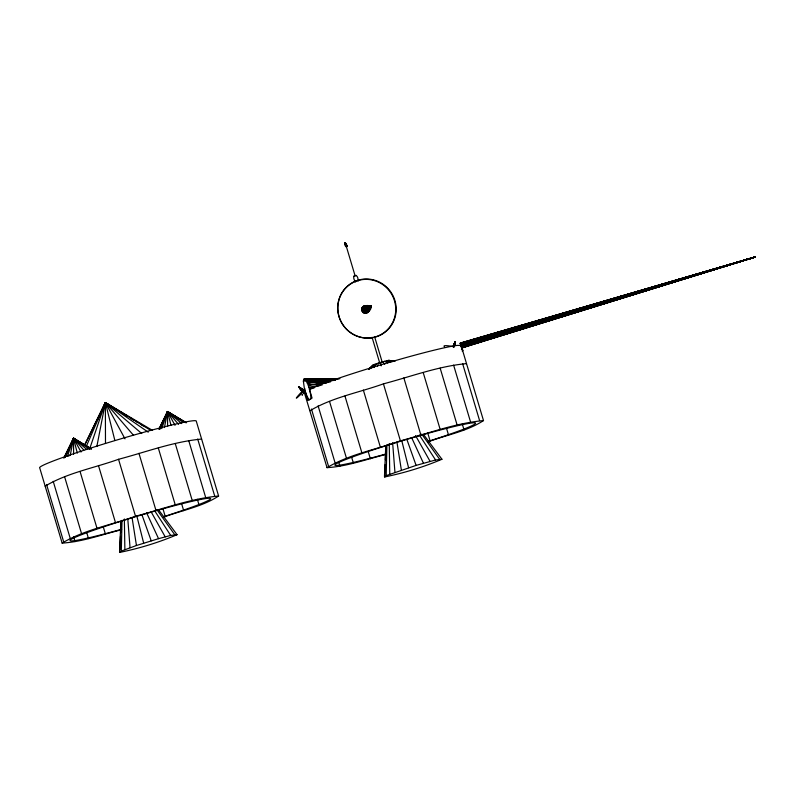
<?xml version="1.0" encoding="UTF-8"?>
<svg xmlns="http://www.w3.org/2000/svg" width="795" height="795" viewBox="0 0 795 795"><rect width="100%" height="100%" fill="white"/><g stroke="black" fill="none" stroke-linecap="round" stroke-linejoin="round"><path stroke-width="1.19" d="M121.297 551.084L136.452 545.509L158.553 538.672L170.686 535.442L177.047 534.687C158.702 542.508 139.324 548.401 119.787 552.396L121.297 551.084L122.023 520.357M386.191 475.639L416.113 465.393L435.581 459.997L441.941 459.252C423.596 467.062 404.218 472.965 384.681 476.95L386.191 475.639L386.917 444.922M119.886 549.941L120.433 536.406M120.582 532.72L121.019 521.649M384.681 476.95L385.178 464.658M385.376 459.739L385.923 446.204M119.568 552.038L120.88 521.411M384.462 476.593L385.774 445.965M453.19 346.65L454.949 342.098L454.661 345.726L454.949 342.098L453.17 346.58M454.641 345.676L454.949 342.098L453.229 346.57L454.949 342.098L454.621 345.746L454.949 342.098L453.269 346.69M361.586 309.543C361.616 304.515 368.125 305.409 371.354 305.936C371.623 311.6 363.037 317.195 361.586 309.543L371.354 305.936L368.761 311.392M369.109 310.457L371.354 305.936L365.273 305.638M454.541 345.746L454.949 342.098L453.398 346.739M454.342 346.779L454.949 342.098L453.468 346.57M309.563 399.845A10.892 2.335 74.1 0 1 304.296 387.96L303.372 381.053L303.998 379.036L337.189 378.907M454.432 345.736L454.949 342.098L453.548 346.799M454.184 346.729L454.949 342.098L453.637 346.6M460.216 343.301L755.25 256.974L461.855 347.972L460.216 343.301L755.25 256.974L461.706 347.892M454.313 345.716L454.949 342.098L454.034 345.656M70.238 455.376L73.557 438.224L91.485 448.797M96.841 446.552L105.367 402.578L152.392 430.324M164.436 427.551L167.536 411.542L186.517 422.741M454.005 346.68L454.949 342.098L453.826 346.63M454.174 345.686L454.949 342.098L453.866 346.769M72.951 440.599L73.557 438.224L90.809 448.787M166.92 413.917L167.536 411.542L185.801 422.721M377.426 366.425L378.43 363.096L382.643 361.824L388.755 360.334L394.976 361.417M89.517 449.274L105.367 402.578L150.523 430.244M161.763 428.545L167.536 411.542L184.182 421.767M72.266 441.672L73.557 438.224L91.246 449.086M103.201 408.322L105.367 402.578L127.508 416.173M165.37 417.296L167.536 411.542L183.168 422.334M65.309 457.175L73.557 438.224L78.427 441.583M86.526 445.836L105.367 402.578L112.413 407.438M159.765 429.38L167.536 411.542L170.259 413.817M65.051 456.966L73.557 438.224L89.199 449.026M97.755 419.343L105.367 402.578L148.228 432.172M159.527 429.181L167.536 411.542L181.687 423.576M64.087 457.761L73.557 438.224L86.764 449.453M84.568 445.468L105.367 402.578L108.209 404.953M159.119 428.903L167.536 411.542L169.106 413.271M304.873 392.392L303.74 393.446L305.27 391.955M63.829 458.059L73.557 438.224L83.803 450.139M84.429 445.25L105.367 402.578L141.739 433.514M158.891 429.171L167.536 411.542L178.567 424.371M368.184 312.197L371.354 305.936L364.289 305.777M367.409 312.823L371.354 305.936L363.385 306.174M374.087 367.519L376.512 363.713L378.43 363.096M366.505 313.22L371.354 305.936L366.266 305.757M304.415 392.859L327.043 467.659C347.266 466.456 366.704 459.132 386.3 454.362M365.521 313.359L371.354 305.936L362.609 306.8M45.166 486.142C67.257 472.846 94.227 468.007 118.535 459.291C146.012 452.077 173.24 441.672 201.622 439.069M62.139 543.104C84.24 529.808 111.211 524.978 135.518 516.253C162.985 509.038 190.224 498.644 218.605 496.03L196.206 420.913A81.776 4.561 -16.6 0 0 113.119 441.136A81.776 4.561 -16.6 0 0 39.75 467.987L62.139 543.104C82.362 541.892 101.81 534.568 121.406 529.798M355.584 282.036C350.019 274.732 358.714 272.168 358.088 281.281M304.197 393.078L305.34 391.736L307.953 400.491L312.057 398.047L309.444 389.282L312.693 387.741A81.776 4.561 -16.6 0 1 388.268 362.649A81.776 4.561 -16.6 0 1 457.185 345.418L461.11 345.467L483.499 420.585C467.072 431.407 446.214 434.945 427.849 441.96M218.605 496.03C202.178 506.842 181.32 510.39 162.955 517.406M310.06 410.697C332.161 397.401 359.121 392.571 383.428 383.856C410.906 376.641 438.134 366.237 466.516 363.623M368.612 369.347L373.034 365.064L376.512 363.713M327.043 467.659C349.134 454.362 376.105 449.533 400.412 440.818C427.889 433.603 455.118 423.198 483.499 420.585M371.692 368.025L374.912 364.279M304.008 393.247L304.644 392.631M369.814 307.615L371.354 305.936L362.033 307.605M364.527 313.24L371.354 305.936L369.118 306.472M303.869 393.376L304.386 392.68M303.769 393.396L304.644 392.541L303.849 393.277M370.082 368.532L374.226 365.084M369.625 368.88L373.72 364.736M368.85 369.069L373.034 365.064M363.603 312.862L371.354 305.936L361.685 308.54M302.289 394.906L302.706 394.529L302.06 395.095M362.788 312.256L371.354 305.936L361.745 310.537M362.162 311.461L371.354 305.936M345.696 246.53L346.938 246.172L345.189 242.604C343.937 248.785 349.422 246.768 345.189 242.604L345.696 246.53L345.189 242.604L346.908 246.172M387.135 361.308L388.318 360.841M69.294 455.704L67.406 456.37L73.557 438.224L81.04 452.037M380.328 362.937L382.067 362.441M461.994 347.644L755.25 256.974L460.255 343.052M461.289 347.236L755.25 256.974L461.885 342.953M461.974 347.246L472.618 343.967M474.983 343.241L483.261 340.697M490.356 338.511L493.904 337.418M503.364 334.506L516.372 330.501M518.738 329.776L529.381 326.497M531.746 325.771L542.389 322.492M544.754 321.766L755.25 256.974L460.235 343.698M461.507 347.634L755.25 256.974L598.585 303.134M461.06 346.719L755.25 256.974L460.315 344.215M548.6 320.196L552.157 319.113M577.1 311.481L585.408 308.937M590.168 307.486L598.476 304.942M603.226 303.481L609.169 301.663M618.669 298.761L642.42 291.497M644.795 290.761L755.25 256.974L650.469 288.058M628.11 295.591L631.677 294.508M638.802 292.341L642.37 291.258M651.88 288.376L755.25 256.974L460.444 344.811M658.946 285.991L664.888 284.203M669.648 282.772L677.966 280.257M682.726 278.826L755.25 256.974L669.589 282.583M460.832 346.113L755.25 256.974L460.623 345.467M669.857 282.662L678.155 280.168M682.895 278.737L755.25 256.974M650.548 288.267L654.116 287.204M612.369 299.357L615.936 298.304M631.419 293.713L648.084 288.764M465.661 342.307L469.229 341.254M484.652 336.712L488.219 335.659M503.642 331.118L507.2 330.064M522.633 325.523L528.566 323.774M541.624 319.918L547.556 318.169M549.931 317.473L558.239 315.029M560.614 314.323L566.547 312.574M568.922 311.878L577.23 309.434M579.605 308.728L596.22 303.839M309.444 389.282L314.164 387.93M309.434 388.159L320.077 385.515M308.569 385.525L330.521 381.858M309.046 387.165L322.124 384.979M308.609 384.81L326.834 382.902M307.337 383.18L335.252 380.268M306.651 381.212L337.02 379.424M307.397 382.723L330.472 381.371M305.737 379.821L337.994 378.917M303.372 381.053L334.943 380.169M303.998 379.036L339.922 378.728M303.869 379.722L337.706 379.384M356.339 275.408L353.835 276.153M388.755 360.334L393.604 361.268M390.156 360.751L392.452 361.228M387.811 360.503L392.601 361.626M386.42 360.821L390.812 362.272M384.651 361.268L387.761 362.967M130.668 418.12L133.828 420.058M135.945 421.36L138.052 422.652M141.212 424.6L143.319 425.891M303.024 392.432L298.552 386.638L304.505 390.951L298.552 386.638L303.024 392.472L298.552 386.638L304.525 390.901M303.104 392.412L298.552 386.638L304.425 390.971M367.191 306.135L368.005 306.741M303.094 392.333L298.552 386.638L304.435 391.051M303.233 392.303L298.552 386.638L304.296 391.08M303.213 392.183L298.552 386.638L304.316 391.19M303.392 392.154L298.552 386.638L303.203 390.464M303.372 392.015L298.552 386.638L304.157 391.369M303.581 391.975L298.552 386.638L303.054 390.613M301.891 390.087L298.552 386.638L303.968 391.567M303.779 391.776L298.552 386.638L302.021 389.947M298.552 386.638L302.905 390.852M107.027 404.407L105.367 402.578L105.487 443.471M382.643 361.824L384.77 364.219M133.57 435.382L105.367 402.578L114.868 440.5M423.417 434.328L441.941 459.252M158.523 509.764L177.047 534.687M421.748 434.149L439.546 459.142M156.853 509.595L174.652 534.588M419.363 435.024L435.581 459.997M154.469 510.469L170.686 535.442M106.639 404.655L105.367 402.578L125.004 438.84M415.547 435.571L430.095 461.388M151.259 512.089L165.191 536.834M167.586 426.349L167.536 411.542L175.019 425.355M345.785 246.539L345.189 242.604L346.878 246.212L345.189 242.604L345.755 246.51M411.562 437.498L423.447 463.227M146.658 512.944L158.553 538.672M345.845 246.47L345.189 242.604L346.779 246.241M346.66 246.291L345.189 242.604L345.964 246.43L345.189 242.604L346.729 246.212M346.034 246.48L345.189 242.604L346.59 246.241M406.97 439.705L416.113 465.393M142.076 515.14L151.219 540.829M346.113 246.38L345.189 242.604L346.511 246.341M346.193 246.43L345.189 242.604L346.441 246.281M345.189 242.604L355.087 275.776M462.591 363.573L479.574 420.535M453.607 365.124L470.59 422.085M462.253 423.894L464.022 429.827M440.172 368.174L457.155 425.146M446.472 428.108L448.589 435.223M423.198 372.527L440.182 429.489M427.73 432.927L430.204 441.235M403.84 377.873L420.823 434.835M374.564 336.543L382.276 362.411M372.06 337.299L379.772 363.166M383.428 383.856L400.412 440.818M363.345 390.057L380.328 447.019M368.234 451.64L370.361 458.765M344.96 396.059L361.944 453.031M351.619 457.175L353.387 463.107M329.537 401.465L346.521 458.427M338.889 462.601L339.952 466.168M318.109 405.887L335.092 462.859M311.461 409.037L328.444 465.999M197.697 439.009L214.68 495.971M188.713 440.559L205.696 497.531M197.359 499.33L199.128 505.262M175.278 443.62L192.251 500.582M181.568 503.543L183.695 510.668M158.304 447.963L175.278 504.934M162.836 508.363L165.31 516.67M138.946 453.309L155.929 510.281M118.535 459.291L135.518 516.253M98.451 465.492L115.434 522.464M103.34 527.085L105.467 534.2M80.066 471.505L97.05 528.466M86.725 532.62L88.493 538.553M64.643 476.911L81.617 533.872M73.637 536.864L75.058 541.604M53.215 481.333L70.198 538.294M46.567 484.483L63.55 541.445M401.912 441.265L408.57 467.718M167.536 411.542L170.985 425.305M136.71 515.508L143.676 543.164M77.294 453.13L73.557 438.224L73.607 454.273M380.517 362.45L381.183 365.869M396.934 442.02L401.356 470.064M132.04 517.466L136.452 545.509M392.621 442.666L394.936 472.26M127.826 519.334L130.042 547.705M389.242 443.531L389.769 474.168M124.348 518.976L124.875 549.603M304.634 379.076A10.892 2.335 74.1 0 1 309.175 388.228A10.892 2.335 74.1 0 1 310.636 399.209M385.346 454.144A73.458 4.104 -16.6 0 1 347.435 458.864A73.458 4.104 -16.6 0 1 461.577 424.828A73.458 4.104 -16.6 0 1 427.67 441.523M309.046 384.671A9.818 0.576 -45.9 0 1 309.146 385.396M305.032 389.997A9.818 0.576 -45.9 0 1 296.326 398.136A9.818 0.576 -45.9 0 1 304.843 388.596M461.468 349.224A9.818 1.53 13 0 1 462.094 350.923M444.455 346.759A9.818 1.53 13 0 1 452.892 346.59M121.645 529.261A73.458 4.104 -16.6 0 1 81.835 534.588A73.458 4.104 -16.6 0 1 195.908 500.443A73.458 4.104 -16.6 0 1 164.008 516.571M338.541 301.404A29.514 28.789 59.2 0 0 375.18 336.931A29.514 28.789 59.2 0 0 386.569 287.72A29.514 28.789 59.2 0 0 338.541 301.404M338.501 301.216A29.773 29.037 59.2 0 0 375.459 337.05A29.773 29.037 59.2 0 0 386.946 287.422A29.773 29.037 59.2 0 0 338.501 301.216"/></g></svg>
